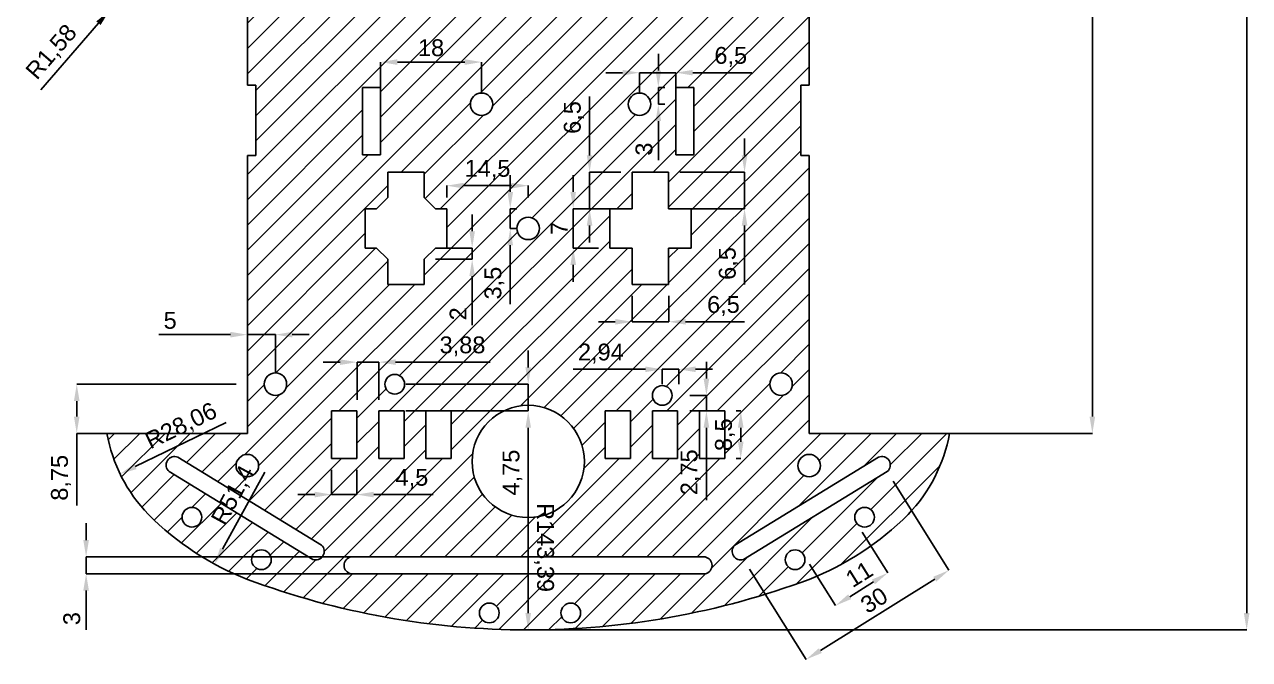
# Model space of a CAD drawing. Header units: millimetres. Extents: x 747.5 to 770.6, y 2817.7 to 2845.3.
# Drawn here: x 748.84 to 770.64, y 2817.71 to 2829.02 of the extents above; entities that cross this region are included whole.
import ezdxf

# ---------------------------------------------------------------- set-up
doc = ezdxf.new("R2010")
doc.units = ezdxf.units.MM
doc.styles.get("Standard").update_dxf_attribs({"font": 'arial.ttf'})
doc.dimstyles.new('ISO-25', dxfattribs={"dimtxt": 0.3, "dimasz": 0.3, "dimexe": 0, "dimexo": 0.2, "dimgap": 0.1, "dimtad": 1, "dimlfac": 10, "dimtxsty": 'Standard', "dimcen": 2.5, "dimadec": 0, "dimazin": 0, "dimtfac": 1, "dimtmove": 0, "dimatfit": 3, "dimfxl": 1, "dimarcsym": 0})

# ---------------------------------------------------------------- blocks, each defined once
blk = doc.blocks.new('*D7')
at = {"color": 0, "lineweight": -2, "transparency": 16777216}
for p, q in [((749.933, 2819.835), (749.933, 2820.135)), ((755.08, 2819.535), (749.933, 2819.535)), ((749.933, 2819.535), (749.933, 2819.235)), ((755.08, 2819.235), (749.933, 2819.235)), ((749.933, 2818.935), (749.933, 2818.239))]:
    blk.add_line(p, q, dxfattribs=at)
at = {"color": 0, "transparency": 16777216}
for points in [[(749.883, 2819.835), (749.983, 2819.835), (749.933, 2819.535)], [(749.883, 2818.935), (749.983, 2818.935), (749.933, 2819.235)]]:
    blk.add_solid(points, dxfattribs=at)
at = {"layer": 'Defpoints', "color": 0, "transparency": 16777216}
for p in [(755.28, 2819.535), (749.933, 2819.235), (755.28, 2819.235)]:
    blk.add_point(p, dxfattribs=at)
at = {"color": 0, "transparency": 16777216, "insert": (749.679, 2818.437), "char_height": 0.3, "attachment_point": 5, "rotation": 90}
blk.add_mtext('3', dxfattribs=at)
blk = doc.blocks.new('*D9')
at = {"color": 0, "lineweight": -2, "transparency": 16777216}
for p, q in [((754.303, 2821.086), (754.303, 2820.646)), ((754.753, 2821.086), (754.753, 2820.646)), ((754.003, 2820.646), (753.703, 2820.646)), ((754.303, 2820.646), (754.753, 2820.646)), ((755.053, 2820.646), (756.113, 2820.646))]:
    blk.add_line(p, q, dxfattribs=at)
at = {"color": 0, "transparency": 16777216}
for points in [[(754.003, 2820.696), (754.003, 2820.596), (754.303, 2820.646)], [(755.053, 2820.696), (755.053, 2820.596), (754.753, 2820.646)]]:
    blk.add_solid(points, dxfattribs=at)
at = {"layer": 'Defpoints', "color": 0, "transparency": 16777216}
for p in [(754.303, 2821.286), (754.753, 2821.286), (754.753, 2820.646)]:
    blk.add_point(p, dxfattribs=at)
at = {"color": 0, "transparency": 16777216, "insert": (755.733, 2820.926), "char_height": 0.3, "attachment_point": 5}
blk.add_mtext('4,5', dxfattribs=at)
blk = doc.blocks.new('*D10')
at = {"color": 0, "lineweight": -2, "transparency": 16777216}
for p, q in [((754.455, 2823.004), (754.155, 2823.004)), ((754.755, 2822.336), (754.755, 2823.004)), ((754.755, 2823.004), (755.143, 2823.004)), ((755.143, 2822.336), (755.143, 2823.004)), ((755.443, 2823.004), (757.123, 2823.004))]:
    blk.add_line(p, q, dxfattribs=at)
at = {"color": 0, "transparency": 16777216}
for points in [[(754.455, 2823.054), (754.455, 2822.954), (754.755, 2823.004)], [(755.443, 2823.054), (755.443, 2822.954), (755.143, 2823.004)]]:
    blk.add_solid(points, dxfattribs=at)
at = {"layer": 'Defpoints', "color": 0, "transparency": 16777216}
for p in [(755.143, 2823.004), (754.755, 2822.136), (755.143, 2822.136)]:
    blk.add_point(p, dxfattribs=at)
at = {"color": 0, "transparency": 16777216, "insert": (756.633, 2823.284), "char_height": 0.3, "attachment_point": 5}
blk.add_mtext('3,88', dxfattribs=at)
blk = doc.blocks.new('*D11')
at = {"color": 0, "lineweight": -2, "transparency": 16777216}
for p, q in [((752.503, 2823.494), (751.229, 2823.494)), ((752.803, 2822.811), (752.803, 2823.494)), ((753.303, 2823.494), (752.803, 2823.494)), ((753.303, 2822.811), (753.303, 2823.494)), ((753.603, 2823.494), (753.903, 2823.494))]:
    blk.add_line(p, q, dxfattribs=at)
at = {"color": 0, "transparency": 16777216}
for points in [[(752.503, 2823.544), (752.503, 2823.444), (752.803, 2823.494)], [(753.603, 2823.544), (753.603, 2823.444), (753.303, 2823.494)]]:
    blk.add_solid(points, dxfattribs=at)
at = {"layer": 'Defpoints', "color": 0, "transparency": 16777216}
for p in [(752.803, 2823.494), (752.803, 2822.611), (753.303, 2822.611)]:
    blk.add_point(p, dxfattribs=at)
at = {"color": 0, "transparency": 16777216, "insert": (751.429, 2823.746), "char_height": 0.3, "attachment_point": 5}
blk.add_mtext('5', dxfattribs=at)
blk = doc.blocks.new('*D12')
at = {"color": 0, "lineweight": -2, "transparency": 16777216}
for p, q in [((752.603, 2822.611), (749.766, 2822.611)), ((749.766, 2822.311), (749.766, 2822.036)), ((752.603, 2821.736), (749.766, 2821.736)), ((749.766, 2821.736), (749.766, 2820.454))]:
    blk.add_line(p, q, dxfattribs=at)
at = {"color": 0, "transparency": 16777216}
for points in [[(749.716, 2822.311), (749.816, 2822.311), (749.766, 2822.611)], [(749.716, 2822.036), (749.816, 2822.036), (749.766, 2821.736)]]:
    blk.add_solid(points, dxfattribs=at)
at = {"layer": 'Defpoints', "color": 0, "transparency": 16777216}
for p in [(752.803, 2822.611), (749.766, 2821.736), (752.803, 2821.736)]:
    blk.add_point(p, dxfattribs=at)
at = {"color": 0, "transparency": 16777216, "insert": (749.486, 2820.945), "char_height": 0.3, "attachment_point": 5, "rotation": 90}
blk.add_mtext('8,75', dxfattribs=at)
blk = doc.blocks.new('*D13')
at = {"color": 0, "lineweight": -2, "transparency": 16777216}
for p, q in [((761.503, 2822.136), (761.586, 2822.136)), ((761.586, 2821.836), (761.586, 2821.586)), ((761.503, 2821.286), (761.586, 2821.286))]:
    blk.add_line(p, q, dxfattribs=at)
at = {"color": 0, "transparency": 16777216}
for points in [[(761.536, 2821.836), (761.636, 2821.836), (761.586, 2822.136)], [(761.536, 2821.586), (761.636, 2821.586), (761.586, 2821.286)]]:
    blk.add_solid(points, dxfattribs=at)
at = {"layer": 'Defpoints', "color": 0, "transparency": 16777216}
for p in [(761.303, 2822.136), (761.303, 2821.286), (761.586, 2821.286)]:
    blk.add_point(p, dxfattribs=at)
at = {"color": 0, "transparency": 16777216, "insert": (761.306, 2821.711), "char_height": 0.3, "attachment_point": 5, "rotation": 90}
blk.add_mtext('8,5', dxfattribs=at)
blk = doc.blocks.new('*D14')
at = {"color": 0, "lineweight": -2, "transparency": 16777216}
for p, q in [((757.803, 2822.911), (757.803, 2823.211)), ((755.627, 2822.611), (757.803, 2822.611)), ((757.803, 2822.611), (757.803, 2822.136)), ((755.627, 2822.136), (757.803, 2822.136)), ((757.803, 2821.836), (757.803, 2820.542))]:
    blk.add_line(p, q, dxfattribs=at)
at = {"color": 0, "transparency": 16777216}
for points in [[(757.753, 2822.911), (757.853, 2822.911), (757.803, 2822.611)], [(757.753, 2821.836), (757.853, 2821.836), (757.803, 2822.136)]]:
    blk.add_solid(points, dxfattribs=at)
at = {"layer": 'Defpoints', "color": 0, "transparency": 16777216}
for p in [(755.427, 2822.611), (755.427, 2822.136), (757.803, 2822.136)]:
    blk.add_point(p, dxfattribs=at)
at = {"color": 0, "transparency": 16777216, "insert": (757.523, 2821.039), "char_height": 0.3, "attachment_point": 5, "rotation": 90}
blk.add_mtext('4,75', dxfattribs=at)
blk = doc.blocks.new('*D15')
at = {"color": 0, "lineweight": -2, "transparency": 16777216}
for p, q in [((758.003, 2843.936), (770.592, 2843.936)), ((770.592, 2818.536), (770.592, 2843.636)), ((758.003, 2818.236), (770.592, 2818.236))]:
    blk.add_line(p, q, dxfattribs=at)
at = {"color": 0, "transparency": 16777216}
for points in [[(770.542, 2843.636), (770.642, 2843.636), (770.592, 2843.936)], [(770.542, 2818.536), (770.642, 2818.536), (770.592, 2818.236)]]:
    blk.add_solid(points, dxfattribs=at)
at = {"layer": 'Defpoints', "color": 0, "transparency": 16777216}
for p in [(757.803, 2843.936), (770.592, 2843.936), (757.803, 2818.236)]:
    blk.add_point(p, dxfattribs=at)
at = {"color": 0, "transparency": 16777216, "insert": (770.339, 2831.086), "char_height": 0.3, "attachment_point": 5, "rotation": 90}
blk.add_mtext('257', dxfattribs=at)
blk = doc.blocks.new('*D16')
at = {"color": 0, "lineweight": -2, "transparency": 16777216}
for p, q in [((763.003, 2840.436), (767.845, 2840.436)), ((767.845, 2840.136), (767.845, 2822.036)), ((763.003, 2821.736), (767.845, 2821.736))]:
    blk.add_line(p, q, dxfattribs=at)
at = {"color": 0, "transparency": 16777216}
for points in [[(767.795, 2840.136), (767.895, 2840.136), (767.845, 2840.436)], [(767.795, 2822.036), (767.895, 2822.036), (767.845, 2821.736)]]:
    blk.add_solid(points, dxfattribs=at)
at = {"layer": 'Defpoints', "color": 0, "transparency": 16777216}
for p in [(762.803, 2840.436), (762.803, 2821.736), (767.845, 2821.736)]:
    blk.add_point(p, dxfattribs=at)
at = {"color": 0, "transparency": 16777216, "insert": (767.592, 2831.086), "char_height": 0.3, "attachment_point": 5, "rotation": 90}
blk.add_mtext('187', dxfattribs=at)
blk = doc.blocks.new('*D18')
at = {"color": 0, "lineweight": -2, "transparency": 16777216}
for p, q in [((750.453, 2829.386), (750.349, 2829.267)), ((749.128, 2827.855), (750.153, 2829.04))]:
    blk.add_line(p, q, dxfattribs=at)
at = {"color": 0, "transparency": 16777216}
blk.add_solid([(750.115, 2829.072), (750.191, 2829.007), (750.349, 2829.267)], dxfattribs=at)
at = {"layer": 'Defpoints', "color": 0, "transparency": 16777216}
for p in [(750.453, 2829.386), (750.349, 2829.267)]:
    blk.add_point(p, dxfattribs=at)
at = {"color": 0, "transparency": 16777216, "insert": (749.33, 2828.517), "char_height": 0.3, "attachment_point": 5, "rotation": 49.1268}
blk.add_mtext('R1,58', dxfattribs=at)
blk = doc.blocks.new('*D33')
at = {"color": 0, "lineweight": -2, "transparency": 16777216}
for p, q in [((761.654, 2826.686), (761.654, 2826.986)), ((760.503, 2826.386), (761.654, 2826.386)), ((761.654, 2826.386), (761.654, 2825.736)), ((760.503, 2825.736), (761.654, 2825.736)), ((761.654, 2825.436), (761.654, 2824.386))]:
    blk.add_line(p, q, dxfattribs=at)
at = {"color": 0, "transparency": 16777216}
for points in [[(761.604, 2826.686), (761.704, 2826.686), (761.654, 2826.386)], [(761.604, 2825.436), (761.704, 2825.436), (761.654, 2825.736)]]:
    blk.add_solid(points, dxfattribs=at)
at = {"layer": 'Defpoints', "color": 0, "transparency": 16777216}
for p in [(760.303, 2826.386), (760.303, 2825.736), (761.654, 2825.736)]:
    blk.add_point(p, dxfattribs=at)
at = {"color": 0, "transparency": 16777216, "insert": (761.374, 2824.761), "char_height": 0.3, "attachment_point": 5, "rotation": 90}
blk.add_mtext('6,5', dxfattribs=at)
blk = doc.blocks.new('*D34')
at = {"color": 0, "lineweight": -2, "transparency": 16777216}
for p, q in [((759.653, 2824.186), (759.653, 2823.723)), ((760.303, 2824.186), (760.303, 2823.723)), ((759.353, 2823.723), (759.053, 2823.723)), ((759.653, 2823.723), (760.303, 2823.723)), ((760.603, 2823.723), (761.653, 2823.723))]:
    blk.add_line(p, q, dxfattribs=at)
at = {"color": 0, "transparency": 16777216}
for points in [[(759.353, 2823.773), (759.353, 2823.673), (759.653, 2823.723)], [(760.603, 2823.773), (760.603, 2823.673), (760.303, 2823.723)]]:
    blk.add_solid(points, dxfattribs=at)
at = {"layer": 'Defpoints', "color": 0, "transparency": 16777216}
for p in [(759.653, 2824.386), (760.303, 2824.386), (760.303, 2823.723)]:
    blk.add_point(p, dxfattribs=at)
at = {"color": 0, "transparency": 16777216, "insert": (761.278, 2824.004), "char_height": 0.3, "attachment_point": 5}
blk.add_mtext('6,5', dxfattribs=at)
blk = doc.blocks.new('*D35')
at = {"color": 0, "lineweight": -2, "transparency": 16777216}
for p, q in [((758.604, 2826.036), (758.604, 2826.336)), ((759.053, 2825.736), (758.604, 2825.736)), ((758.604, 2825.736), (758.604, 2825.036)), ((759.053, 2825.036), (758.604, 2825.036)), ((758.604, 2824.736), (758.604, 2824.436))]:
    blk.add_line(p, q, dxfattribs=at)
at = {"color": 0, "transparency": 16777216}
for points in [[(758.554, 2826.036), (758.654, 2826.036), (758.604, 2825.736)], [(758.554, 2824.736), (758.654, 2824.736), (758.604, 2825.036)]]:
    blk.add_solid(points, dxfattribs=at)
at = {"layer": 'Defpoints', "color": 0, "transparency": 16777216}
for p in [(759.253, 2825.736), (758.604, 2825.036), (759.253, 2825.036)]:
    blk.add_point(p, dxfattribs=at)
at = {"color": 0, "transparency": 16777216, "insert": (758.354, 2825.386), "char_height": 0.3, "attachment_point": 5, "rotation": 90}
blk.add_mtext('7', dxfattribs=at)
blk = doc.blocks.new('*D36')
at = {"color": 0, "lineweight": -2, "transparency": 16777216}
for p, q in [((758.895, 2826.686), (758.895, 2827.736)), ((759.453, 2826.386), (758.895, 2826.386)), ((758.895, 2825.736), (758.895, 2826.386)), ((759.453, 2825.736), (758.895, 2825.736)), ((758.895, 2825.436), (758.895, 2825.136))]:
    blk.add_line(p, q, dxfattribs=at)
at = {"color": 0, "transparency": 16777216}
for points in [[(758.845, 2826.686), (758.945, 2826.686), (758.895, 2826.386)], [(758.845, 2825.436), (758.945, 2825.436), (758.895, 2825.736)]]:
    blk.add_solid(points, dxfattribs=at)
at = {"layer": 'Defpoints', "color": 0, "transparency": 16777216}
for p in [(758.895, 2826.386), (759.653, 2826.386), (759.653, 2825.736)]:
    blk.add_point(p, dxfattribs=at)
at = {"color": 0, "transparency": 16777216, "insert": (758.615, 2827.361), "char_height": 0.3, "attachment_point": 5, "rotation": 90}
blk.add_mtext('6,5', dxfattribs=at)
blk = doc.blocks.new('*D37')
at = {"color": 0, "lineweight": -2, "transparency": 16777216}
for p, q in [((756.805, 2825.336), (756.805, 2825.636)), ((756.153, 2825.036), (756.805, 2825.036)), ((756.805, 2825.036), (756.805, 2824.836)), ((756.153, 2824.836), (756.805, 2824.836)), ((756.805, 2824.536), (756.805, 2823.665))]:
    blk.add_line(p, q, dxfattribs=at)
at = {"color": 0, "transparency": 16777216}
for points in [[(756.755, 2825.336), (756.855, 2825.336), (756.805, 2825.036)], [(756.755, 2824.536), (756.855, 2824.536), (756.805, 2824.836)]]:
    blk.add_solid(points, dxfattribs=at)
at = {"layer": 'Defpoints', "color": 0, "transparency": 16777216}
for p in [(755.953, 2825.036), (755.953, 2824.836), (756.805, 2824.836)]:
    blk.add_point(p, dxfattribs=at)
at = {"color": 0, "transparency": 16777216, "insert": (756.554, 2823.865), "char_height": 0.3, "attachment_point": 5, "rotation": 90}
blk.add_mtext('2', dxfattribs=at)
blk = doc.blocks.new('*D40')
at = {"color": 0, "lineweight": -2, "transparency": 16777216}
for p, q in [((759.483, 2828.159), (759.183, 2828.159)), ((759.783, 2827.796), (759.783, 2828.159)), ((759.783, 2828.159), (760.433, 2828.159)), ((760.433, 2827.796), (760.433, 2828.159)), ((760.733, 2828.159), (761.783, 2828.159))]:
    blk.add_line(p, q, dxfattribs=at)
at = {"color": 0, "transparency": 16777216}
for points in [[(759.483, 2828.209), (759.483, 2828.109), (759.783, 2828.159)], [(760.733, 2828.209), (760.733, 2828.109), (760.433, 2828.159)]]:
    blk.add_solid(points, dxfattribs=at)
at = {"layer": 'Defpoints', "color": 0, "transparency": 16777216}
for p in [(760.433, 2828.159), (759.783, 2827.596), (760.433, 2827.596)]:
    blk.add_point(p, dxfattribs=at)
at = {"color": 0, "transparency": 16777216, "insert": (761.408, 2828.439), "char_height": 0.3, "attachment_point": 5}
blk.add_mtext('6,5', dxfattribs=at)
blk = doc.blocks.new('*D41')
at = {"color": 0, "lineweight": -2, "transparency": 16777216}
for p, q in [((760.119, 2828.196), (760.119, 2828.496)), ((760.233, 2827.896), (760.119, 2827.896)), ((760.119, 2827.896), (760.119, 2827.596)), ((760.233, 2827.596), (760.119, 2827.596)), ((760.119, 2827.296), (760.119, 2826.6))]:
    blk.add_line(p, q, dxfattribs=at)
at = {"color": 0, "transparency": 16777216}
for points in [[(760.069, 2828.196), (760.169, 2828.196), (760.119, 2827.896)], [(760.069, 2827.296), (760.169, 2827.296), (760.119, 2827.596)]]:
    blk.add_solid(points, dxfattribs=at)
at = {"layer": 'Defpoints', "color": 0, "transparency": 16777216}
for p in [(760.433, 2827.896), (760.119, 2827.596), (760.433, 2827.596)]:
    blk.add_point(p, dxfattribs=at)
at = {"color": 0, "transparency": 16777216, "insert": (759.865, 2826.798), "char_height": 0.3, "attachment_point": 5, "rotation": 90}
blk.add_mtext('3', dxfattribs=at)
blk = doc.blocks.new('*D42')
at = {"color": 0, "lineweight": -2, "transparency": 16777216}
for p, q in [((755.173, 2827.796), (755.173, 2828.348)), ((756.673, 2828.348), (755.473, 2828.348)), ((756.973, 2827.796), (756.973, 2828.348))]:
    blk.add_line(p, q, dxfattribs=at)
at = {"color": 0, "transparency": 16777216}
for points in [[(755.473, 2828.398), (755.473, 2828.298), (755.173, 2828.348)], [(756.673, 2828.398), (756.673, 2828.298), (756.973, 2828.348)]]:
    blk.add_solid(points, dxfattribs=at)
at = {"layer": 'Defpoints', "color": 0, "transparency": 16777216}
for p in [(755.173, 2828.348), (755.173, 2827.596), (756.973, 2827.596)]:
    blk.add_point(p, dxfattribs=at)
at = {"color": 0, "transparency": 16777216, "insert": (756.073, 2828.601), "char_height": 0.3, "attachment_point": 5}
blk.add_mtext('18', dxfattribs=at)
blk = doc.blocks.new('*D50')
at = {"color": 0, "lineweight": -2, "transparency": 16777216}
for p, q in [((756.353, 2825.936), (756.353, 2826.147)), ((756.653, 2826.147), (757.503, 2826.147)), ((757.803, 2825.936), (757.803, 2826.147))]:
    blk.add_line(p, q, dxfattribs=at)
at = {"color": 0, "transparency": 16777216}
for points in [[(756.653, 2826.197), (756.653, 2826.097), (756.353, 2826.147)], [(757.503, 2826.197), (757.503, 2826.097), (757.803, 2826.147)]]:
    blk.add_solid(points, dxfattribs=at)
at = {"layer": 'Defpoints', "color": 0, "transparency": 16777216}
for p in [(757.803, 2826.147), (756.353, 2825.736), (757.803, 2825.736)]:
    blk.add_point(p, dxfattribs=at)
at = {"color": 0, "transparency": 16777216, "insert": (757.078, 2826.427), "char_height": 0.3, "attachment_point": 5}
blk.add_mtext('14,5', dxfattribs=at)
blk = doc.blocks.new('*D51')
at = {"color": 0, "lineweight": -2, "transparency": 16777216}
for p, q in [((757.483, 2826.036), (757.483, 2826.336)), ((757.603, 2825.736), (757.483, 2825.736)), ((757.483, 2825.736), (757.483, 2825.386)), ((757.603, 2825.386), (757.483, 2825.386)), ((757.483, 2825.086), (757.483, 2824.038))]:
    blk.add_line(p, q, dxfattribs=at)
at = {"color": 0, "transparency": 16777216}
for points in [[(757.433, 2826.036), (757.533, 2826.036), (757.483, 2825.736)], [(757.433, 2825.086), (757.533, 2825.086), (757.483, 2825.386)]]:
    blk.add_solid(points, dxfattribs=at)
at = {"layer": 'Defpoints', "color": 0, "transparency": 16777216}
for p in [(757.803, 2825.736), (757.483, 2825.386), (757.803, 2825.386)]:
    blk.add_point(p, dxfattribs=at)
at = {"color": 0, "transparency": 16777216, "insert": (757.202, 2824.412), "char_height": 0.3, "attachment_point": 5, "rotation": 90}
blk.add_mtext('3,5', dxfattribs=at)
blk = doc.blocks.new('*D52')
at = {"color": 0, "lineweight": -2, "transparency": 16777216}
for p, q in [((760.975, 2822.711), (760.975, 2823.011)), ((760.682, 2822.411), (760.975, 2822.411)), ((760.975, 2822.411), (760.975, 2822.136)), ((760.682, 2822.136), (760.975, 2822.136)), ((760.975, 2821.836), (760.975, 2820.549))]:
    blk.add_line(p, q, dxfattribs=at)
at = {"color": 0, "transparency": 16777216}
for points in [[(760.925, 2822.711), (761.025, 2822.711), (760.975, 2822.411)], [(760.925, 2821.836), (761.025, 2821.836), (760.975, 2822.136)]]:
    blk.add_solid(points, dxfattribs=at)
at = {"layer": 'Defpoints', "color": 0, "transparency": 16777216}
for p in [(760.482, 2822.411), (760.482, 2822.136), (760.975, 2822.136)]:
    blk.add_point(p, dxfattribs=at)
at = {"color": 0, "transparency": 16777216, "insert": (760.694, 2821.043), "char_height": 0.3, "attachment_point": 5, "rotation": 90}
blk.add_mtext('2,75', dxfattribs=at)
blk = doc.blocks.new('*D53')
at = {"color": 0, "lineweight": -2, "transparency": 16777216}
for p, q in [((759.888, 2822.877), (758.605, 2822.877)), ((760.188, 2822.611), (760.188, 2822.877)), ((760.482, 2822.877), (760.188, 2822.877)), ((760.482, 2822.611), (760.482, 2822.877)), ((760.782, 2822.877), (761.082, 2822.877))]:
    blk.add_line(p, q, dxfattribs=at)
at = {"color": 0, "transparency": 16777216}
for points in [[(759.888, 2822.927), (759.888, 2822.827), (760.188, 2822.877)], [(760.782, 2822.927), (760.782, 2822.827), (760.482, 2822.877)]]:
    blk.add_solid(points, dxfattribs=at)
at = {"layer": 'Defpoints', "color": 0, "transparency": 16777216}
for p in [(760.188, 2822.877), (760.188, 2822.411), (760.482, 2822.411)]:
    blk.add_point(p, dxfattribs=at)
at = {"color": 0, "transparency": 16777216, "insert": (759.096, 2823.157), "char_height": 0.3, "attachment_point": 5}
blk.add_mtext('2,94', dxfattribs=at)
blk = doc.blocks.new('*D54')
at = {"color": 0, "lineweight": -2, "transparency": 16777216}
for p, q in [((764.3, 2820.887), (765.293, 2819.299)), ((761.743, 2819.32), (762.749, 2817.709)), ((763.004, 2817.868), (765.039, 2819.14))]:
    blk.add_line(p, q, dxfattribs=at)
at = {"color": 0, "transparency": 16777216}
for points in [[(765.012, 2819.182), (765.065, 2819.097), (765.293, 2819.299)], [(762.977, 2817.91), (763.03, 2817.825), (762.749, 2817.709)]]:
    blk.add_solid(points, dxfattribs=at)
at = {"layer": 'Defpoints', "color": 0, "transparency": 16777216}
for p in [(764.194, 2821.057), (761.637, 2819.489), (765.293, 2819.299)]:
    blk.add_point(p, dxfattribs=at)
at = {"color": 0, "transparency": 16777216, "insert": (763.96, 2818.764), "char_height": 0.3, "attachment_point": 5, "rotation": 32}
blk.add_mtext('30', dxfattribs=at)
blk = doc.blocks.new('*D55')
at = {"color": 0, "lineweight": -2, "transparency": 16777216}
for p, q in [((763.748, 2819.979), (764.203, 2819.251)), ((762.807, 2819.409), (763.271, 2818.668)), ((763.525, 2818.827), (763.949, 2819.092))]:
    blk.add_line(p, q, dxfattribs=at)
at = {"color": 0, "transparency": 16777216}
for points in [[(763.922, 2819.134), (763.975, 2819.049), (764.203, 2819.251)], [(763.498, 2818.869), (763.551, 2818.784), (763.271, 2818.668)]]:
    blk.add_solid(points, dxfattribs=at)
at = {"layer": 'Defpoints', "color": 0, "transparency": 16777216}
for p in [(763.642, 2820.149), (762.701, 2819.579), (764.203, 2819.251)]:
    blk.add_point(p, dxfattribs=at)
at = {"color": 0, "transparency": 16777216, "insert": (763.694, 2819.228), "char_height": 0.3, "attachment_point": 5, "rotation": 32}
blk.add_mtext('11', dxfattribs=at)
blk = doc.blocks.new('*D56')
at = {"color": 0, "lineweight": -2, "transparency": 16777216}
blk.add_line((757.803, 2820.569), (757.803, 2818.536), dxfattribs=at)
blk.add_arc((757.803, 2832.575), 14.339, 270, 270.0019, dxfattribs=at)
at = {"color": 0, "transparency": 16777216}
blk.add_solid([(757.853, 2818.536), (757.753, 2818.536), (757.803, 2818.236)], dxfattribs=at)
at = {"layer": 'Defpoints', "color": 0, "transparency": 16777216}
for p in [(757.803, 2832.575), (757.803, 2818.236)]:
    blk.add_point(p, dxfattribs=at)
at = {"color": 0, "transparency": 16777216, "insert": (758.084, 2819.703), "char_height": 0.3, "attachment_point": 5, "rotation": 270.0019}
blk.add_mtext('R143,39', dxfattribs=at)
blk = doc.blocks.new('*D57')
at = {"color": 0, "lineweight": -2, "transparency": 16777216}
blk.add_line((752.428, 2821.928), (750.808, 2821.144), dxfattribs=at)
at = {"color": 0, "transparency": 16777216}
blk.add_solid([(750.786, 2821.189), (750.83, 2821.099), (750.538, 2821.014)], dxfattribs=at)
at = {"layer": 'Defpoints', "color": 0, "transparency": 16777216}
for p in [(753.064, 2822.236), (750.538, 2821.014)]:
    blk.add_point(p, dxfattribs=at)
at = {"color": 0, "transparency": 16777216, "insert": (751.631, 2821.854), "char_height": 0.3, "attachment_point": 5, "rotation": 25.8249}
blk.add_mtext('R28,06', dxfattribs=at)
blk = doc.blocks.new('*D58')
at = {"color": 0, "lineweight": -2, "transparency": 16777216}
blk.add_line((753.112, 2821.046), (752.362, 2819.672), dxfattribs=at)
at = {"color": 0, "transparency": 16777216}
blk.add_solid([(752.318, 2819.696), (752.406, 2819.648), (752.219, 2819.409)], dxfattribs=at)
at = {"layer": 'Defpoints', "color": 0, "transparency": 16777216}
for p in [(754.681, 2823.921), (752.219, 2819.409)]:
    blk.add_point(p, dxfattribs=at)
at = {"color": 0, "transparency": 16777216, "insert": (752.563, 2820.625), "char_height": 0.3, "attachment_point": 5, "rotation": 61.3784}
blk.add_mtext('R51,4', dxfattribs=at)

msp = doc.modelspace()

# ---------------------------------------------------------------- hatches: boundary and pattern name
h = msp.add_hatch()
h.set_pattern_fill('ANSI31', color=256, scale=0.1)
h.paths.add_polyline_path([(762.8029, 2840.4361), (765.3029, 2840.4361, 0.1478612), (764.5634, 2841.882, 0.1034732), (762.8029, 2843.0361, 0.0892826), (757.8029, 2843.9361, 0.0892826), (752.8029, 2843.0361, 0.1034732), (751.0424, 2841.882, 0.1478612), (750.3029, 2840.4361), (750.8029, 2840.4361), (752.8029, 2840.4361), (752.8029, 2835.4861), (752.9529, 2835.4861), (752.9529, 2834.2361), (752.8029, 2834.2361), (752.8029, 2832.9361), (750.4029, 2832.9361, 0.236068), (750.3029, 2832.8361), (750.3029, 2829.3361, 0.236068), (750.4029, 2829.2361), (752.8029, 2829.2361), (752.8029, 2827.9361), (752.9529, 2827.9361), (752.9529, 2826.6861), (752.8029, 2826.6861), (752.8029, 2821.7361), (750.3029, 2821.7361, 0.1478612), (751.0424, 2820.2901, 0.1034732), (752.8029, 2819.1361, 0.0892826), (757.8029, 2818.2361, 0.0892826), (762.8029, 2819.1361, 0.1034732), (764.5634, 2820.2901, 0.1478612), (765.3029, 2821.7361), (762.8029, 2821.7361), (762.8029, 2826.6861), (762.6529, 2826.6861), (762.6529, 2827.9361), (762.8029, 2827.9361), (762.8029, 2829.2361), (765.2029, 2829.2361, 0.236068), (765.3029, 2829.3361), (765.3029, 2832.8361, 0.236068), (765.2029, 2832.9361), (762.8029, 2832.9361), (762.8029, 2834.2361), (762.6529, 2834.2361), (762.6529, 2835.4861), (762.8029, 2835.4861)])
h.paths.add_polyline_path([(759.6529, 2837.7861), (760.3029, 2837.7861), (760.3029, 2837.1361), (760.7029, 2837.1361), (760.7029, 2836.4361), (760.3029, 2836.4361), (760.3029, 2835.7861), (759.6529, 2835.7861), (759.6529, 2836.4361), (759.2529, 2836.4361), (759.2529, 2837.1361), (759.6529, 2837.1361)], flags=16)
h.paths.add_polyline_path([(759.1729, 2840.0361), (759.1729, 2840.8861), (759.6229, 2840.8861), (759.6229, 2840.0361)], flags=16)
h.paths.add_polyline_path([(756.8029, 2840.9361, -1), (758.8029, 2840.9361, -1)], flags=16)
h.paths.add_polyline_path([(758.0029, 2836.8361, -1), (757.6029, 2836.8361, -1)], flags=16)
h.paths.add_polyline_path([(760.0129, 2840.0361), (760.0129, 2840.8861), (760.4629, 2840.8861), (760.4629, 2840.0361)], flags=16)
h.paths.add_polyline_path([(760.8529, 2840.0361), (760.8529, 2840.8861), (761.3029, 2840.8861), (761.3029, 2840.0361)], flags=16)
h.paths.add_polyline_path([(756.4329, 2840.0361), (755.9829, 2840.0361), (755.9829, 2840.8861), (756.4329, 2840.8861)], flags=16)
h.paths.add_polyline_path([(756.3529, 2837.1361), (756.3529, 2836.4361), (755.9529, 2836.4361), (755.9529, 2835.7861), (755.3029, 2835.7861), (755.3029, 2836.4361), (754.9029, 2836.4361), (754.9029, 2837.1361), (755.3029, 2837.1361), (755.3029, 2837.7861), (755.9529, 2837.7861), (755.9529, 2837.1361)], flags=16)
h.paths.add_polyline_path([(761.8779, 2839.5611, -1), (762.2779, 2839.5611, -1)], flags=16)
h.paths.add_polyline_path([(760.4329, 2835.4761), (760.7529, 2835.4761), (760.7529, 2834.2761), (760.4329, 2834.2761)], flags=16)
h.paths.add_polyline_path([(762.2529, 2836.6111, -1), (761.8529, 2836.6111, -1)], flags=16)
h.paths.add_polyline_path([(755.5929, 2840.0361), (755.1429, 2840.0361), (755.1429, 2840.8861), (755.5929, 2840.8861)], flags=16)
h.paths.add_polyline_path([(754.6529, 2842.6369, -0.8518964), (754.6529, 2842.9369), (757.8029, 2842.9369), (760.9529, 2842.9369, -0.8105884), (760.9529, 2842.6369)], flags=16)
h.paths.add_polyline_path([(762.6029, 2841.0111, -1), (763.0029, 2841.0111, -1)], flags=16)
h.paths.add_polyline_path([(754.7529, 2840.0361), (754.3029, 2840.0361), (754.3029, 2840.8861), (754.7529, 2840.8861)], flags=16)
h.paths.add_polyline_path([(762.2529, 2834.8611, -1), (761.8529, 2834.8611, -1)], flags=16)
h.paths.add_polyline_path([(758.0829, 2833.7761, -1), (757.6829, 2833.7761, -1)], flags=16)
h.paths.add_polyline_path([(761.4798, 2842.427, -0.7932777), (761.6365, 2842.6828), (764.1944, 2841.1153, -0.8554061), (764.0377, 2840.8595)], flags=16)
h.paths.add_polyline_path([(755.1729, 2835.4761), (755.1729, 2834.2761), (754.8529, 2834.2761), (754.8529, 2835.4761)], flags=16)
h.paths.add_polyline_path([(758.3847, 2843.6344, -1), (758.7347, 2843.6344, -1)], flags=16)
h.paths.add_polyline_path([(759.1529, 2833.4361), (759.6029, 2833.4361), (759.6029, 2832.5861), (759.1529, 2832.5861)], flags=16)
h.paths.add_polyline_path([(756.9347, 2843.6344, -1), (757.2847, 2843.6344, -1)], flags=16)
h.paths.add_polyline_path([(753.3279, 2839.5611, -1), (753.7279, 2839.5611, -1)], flags=16)
h.paths.add_polyline_path([(762.3779, 2842.6861, -1), (762.7279, 2842.6861, -1)], flags=16)
h.paths.add_polyline_path([(753.7529, 2836.6111, -1), (753.3529, 2836.6111, -1)], flags=16)
h.paths.add_polyline_path([(756.4529, 2833.4361), (756.4529, 2832.5861), (756.0029, 2832.5861), (756.0029, 2833.4361)], flags=16)
h.paths.add_polyline_path([(763.6154, 2841.9303, -1), (763.9654, 2841.9303, -1)], flags=16)
h.paths.add_polyline_path([(754.126, 2842.427), (751.5681, 2840.8595, -0.8554061), (751.4113, 2841.1153), (753.9692, 2842.6828, -0.7932777)], flags=16)
h.paths.add_polyline_path([(753.7529, 2834.8611, -1), (753.3529, 2834.8611, -1)], flags=16)
h.paths.add_polyline_path([(752.6029, 2841.0111, -1), (753.0029, 2841.0111, -1)], flags=16)
h.paths.add_polyline_path([(752.8779, 2842.6861, -1), (753.2279, 2842.6861, -1)], flags=16)
h.paths.add_polyline_path([(762.6594, 2831.8361), (763.1094, 2831.8361), (763.1094, 2831.0861), (763.1094, 2830.3361), (762.6594, 2830.3361)], flags=16)
h.paths.add_polyline_path([(751.6404, 2841.9303, -1), (751.9904, 2841.9303, -1)], flags=16)
h.paths.add_polyline_path([(758.0829, 2830.6361, -1), (757.6829, 2830.6361, -1)], flags=16)
h.paths.add_polyline_path([(763.8594, 2831.0861, -1), (763.4594, 2831.0861, -1)], flags=16)
h.paths.add_polyline_path([(765.0494, 2831.8361, -1), (764.6494, 2831.8361, -1)], flags=16)
h.paths.add_polyline_path([(753.1063, 2831.8361), (753.1063, 2830.3361), (752.6563, 2830.3361), (752.6563, 2831.0861), (752.6563, 2831.8361)], flags=16)
h.paths.add_polyline_path([(752.3063, 2831.0861, -1), (751.9063, 2831.0861, -1)], flags=16)
h.paths.add_polyline_path([(765.0494, 2830.3361, -1), (764.6494, 2830.3361, -1)], flags=16)
h.paths.add_polyline_path([(750.9563, 2831.8361, -1), (750.5563, 2831.8361, -1)], flags=16)
h.paths.add_polyline_path([(760.4329, 2827.8961), (760.7529, 2827.8961), (760.7529, 2826.6961), (760.4329, 2826.6961)], flags=16)
h.paths.add_polyline_path([(759.9829, 2827.5961, -1), (759.5829, 2827.5961, -1)], flags=16)
h.paths.add_polyline_path([(757.1729, 2827.5961, -1), (756.7729, 2827.5961, -1)], flags=16)
h.paths.add_polyline_path([(755.1729, 2827.8961), (755.1729, 2826.6961), (754.8529, 2826.6961), (754.8529, 2827.8961)], flags=16)
h.paths.add_polyline_path([(750.9563, 2830.3361, -1), (750.5563, 2830.3361, -1)], flags=16)
h.paths.add_polyline_path([(759.6529, 2826.3861), (760.3029, 2826.3861), (760.3029, 2825.7361), (760.7029, 2825.7361), (760.7029, 2825.0361), (760.3029, 2825.0361), (760.3029, 2824.3861), (759.6529, 2824.3861), (759.6529, 2825.0361), (759.2529, 2825.0361), (759.2529, 2825.7361), (759.6529, 2825.7361)], flags=16)
h.paths.add_polyline_path([(755.9529, 2826.3861), (755.9529, 2825.9361), (756.1529, 2825.7361), (756.3529, 2825.7361), (756.3529, 2825.0361), (756.1529, 2825.0361), (755.9529, 2824.8361), (755.9529, 2824.3861), (755.3029, 2824.3861), (755.3029, 2824.8361), (755.1029, 2825.0361), (754.9029, 2825.0361), (754.9029, 2825.7361), (755.1029, 2825.7361), (755.3029, 2825.9361), (755.3029, 2826.3861)], flags=16)
h.paths.add_polyline_path([(758.0029, 2825.3861, -1), (757.6029, 2825.3861, -1)], flags=16)
h.paths.add_polyline_path([(760.3629, 2822.4111, -1), (760.0129, 2822.4111, -1)], flags=16)
h.paths.add_polyline_path([(762.5029, 2822.6111, -1), (762.1029, 2822.6111, -1)], flags=16)
h.paths.add_polyline_path([(755.6016, 2822.6111, -1), (755.2516, 2822.6111, -1)], flags=16)
h.paths.add_polyline_path([(758.8029, 2821.2361, -1), (756.8029, 2821.2361, -1)], flags=16)
h.paths.add_polyline_path([(759.1729, 2822.1361), (759.6229, 2822.1361), (759.6229, 2821.2861), (759.1729, 2821.2861)], flags=16)
h.paths.add_polyline_path([(760.0129, 2822.1361), (760.4629, 2822.1361), (760.4629, 2821.2861), (760.0129, 2821.2861)], flags=16)
h.paths.add_polyline_path([(760.8529, 2822.1361), (761.3029, 2822.1361), (761.3029, 2821.2861), (760.8529, 2821.2861)], flags=16)
h.paths.add_polyline_path([(756.4329, 2822.1361), (756.4329, 2821.2861), (755.9829, 2821.2861), (755.9829, 2822.1361)], flags=16)
h.paths.add_polyline_path([(753.5029, 2822.6111, -1), (753.1029, 2822.6111, -1)], flags=16)
h.paths.add_polyline_path([(755.5929, 2822.1361), (755.5929, 2821.2861), (755.1429, 2821.2861), (755.1429, 2822.1361)], flags=16)
h.paths.add_polyline_path([(754.7529, 2822.1361), (754.7529, 2821.2861), (754.3029, 2821.2861), (754.3029, 2822.1361)], flags=16)
h.paths.add_polyline_path([(763.0029, 2821.1611, -1), (762.6029, 2821.1611, -1)], flags=16)
h.paths.add_polyline_path([(764.1944, 2821.0568), (761.6365, 2819.4893, -0.7932777), (761.4798, 2819.7451), (764.0377, 2821.3126, -0.8554061)], flags=16)
h.paths.add_polyline_path([(753.0029, 2821.1611, -1), (752.6029, 2821.1611, -1)], flags=16)
h.paths.add_polyline_path([(751.5681, 2821.3126), (754.126, 2819.7451, -0.7932777), (753.9692, 2819.4893), (751.4113, 2821.0568, -0.8554061)], flags=16)
h.paths.add_polyline_path([(763.9654, 2820.2418, -1), (763.6154, 2820.2418, -1)], flags=16)
h.paths.add_polyline_path([(760.9529, 2819.5352, -0.8105884), (760.9529, 2819.2352), (757.8029, 2819.2352), (754.6529, 2819.2352, -0.8518964), (754.6529, 2819.5352)], flags=16)
h.paths.add_polyline_path([(762.7279, 2819.4861, -1), (762.3779, 2819.4861, -1)], flags=16)
h.paths.add_polyline_path([(751.9904, 2820.2418, -1), (751.6404, 2820.2418, -1)], flags=16)
h.paths.add_polyline_path([(753.2279, 2819.4861, -1), (752.8779, 2819.4861, -1)], flags=16)
h.paths.add_polyline_path([(758.7347, 2818.5378, -1), (758.3847, 2818.5378, -1)], flags=16)
h.paths.add_polyline_path([(757.2847, 2818.5378, -1), (756.9347, 2818.5378, -1)], flags=16)
h.paths.add_polyline_path([(756.8001, 2840.883), (757.7422, 2840.8843), (757.7414, 2841.5025), (756.7993, 2841.5012)], flags=24)
h.paths.add_polyline_path([(757.5423, 2843.1751), (758.1585, 2843.1751), (758.1585, 2843.7933), (757.5423, 2843.7933)], flags=24)
h.paths.add_polyline_path([(763.5541, 2840.5274), (763.7668, 2841.2818), (763.1718, 2841.4496), (762.9591, 2840.6952)], flags=24)
h.paths.add_polyline_path([(755.3726, 2820.6419), (756.1052, 2820.6419), (756.1052, 2821.2601), (755.3726, 2821.2601)], flags=24)
h.paths.add_polyline_path([(756.1504, 2822.9993), (757.1161, 2822.9993), (757.1161, 2823.6175), (756.1504, 2823.6175)], flags=24)
h.paths.add_polyline_path([(761.5905, 2821.3447), (761.5905, 2822.0773), (760.9723, 2822.0773), (760.9723, 2821.3447)], flags=24)
h.paths.add_polyline_path([(757.8073, 2820.5622), (757.8073, 2821.5279), (757.1891, 2821.5279), (757.1891, 2820.5622)], flags=8)
h.paths.add_polyline_path([(764.5219, 2830.7636), (764.5219, 2831.3797), (763.9037, 2831.3797), (763.9037, 2830.7636)], flags=24)
h.paths.add_polyline_path([(763.758, 2829.6322), (764.7236, 2829.6322), (764.7236, 2830.2504), (763.758, 2830.2504)], flags=24)
h.paths.add_polyline_path([(761.7686, 2832.2214), (762.5012, 2832.2214), (762.5012, 2832.8396), (761.7686, 2832.8396)], flags=24)
h.paths.add_polyline_path([(762.2929, 2830.7636), (762.2929, 2831.3797), (761.6746, 2831.3797), (761.6746, 2830.7636)], flags=24)
h.paths.add_polyline_path([(761.3186, 2829.8728), (762.0512, 2829.8728), (762.0512, 2830.4911), (761.3186, 2830.4911)], flags=24)
h.paths.add_polyline_path([(753.71, 2833.2647), (753.71, 2833.8809), (753.0917, 2833.8809), (753.0917, 2833.2647)], flags=24)
h.paths.add_polyline_path([(753.5322, 2835.8217), (754.2648, 2835.8217), (754.2648, 2836.4399), (753.5322, 2836.4399)], flags=24)
h.paths.add_polyline_path([(760.0459, 2834.5562), (760.0459, 2835.1724), (759.4277, 2835.1724), (759.4277, 2834.5562)], flags=24)
h.paths.add_polyline_path([(761.3603, 2833.8935), (762.0929, 2833.8935), (762.0929, 2834.5117), (761.3603, 2834.5117)], flags=24)
h.paths.add_polyline_path([(761.3812, 2835.2433), (761.9974, 2835.2433), (761.9974, 2835.8615), (761.3812, 2835.8615)], flags=24)
h.paths.add_polyline_path([(761.0122, 2835.8637), (761.7448, 2835.8637), (761.7448, 2836.4819), (761.0122, 2836.4819)], flags=24)
h.paths.add_polyline_path([(759.2161, 2834.1954), (759.2161, 2834.928), (758.5979, 2834.928), (758.5979, 2834.1954)], flags=24)
h.paths.add_polyline_path([(761.6589, 2824.3952), (761.6589, 2825.1279), (761.0407, 2825.1279), (761.0407, 2824.3952)], flags=24)
h.paths.add_polyline_path([(760.9121, 2823.7189), (761.6447, 2823.7189), (761.6447, 2824.3371), (760.9121, 2824.3371)], flags=24)
h.paths.add_polyline_path([(758.6683, 2825.1941), (758.6683, 2825.5772), (758.0501, 2825.5772), (758.0501, 2825.1941)], flags=24)
h.paths.add_polyline_path([(758.8994, 2826.9953), (758.8994, 2827.7279), (758.2812, 2827.7279), (758.2812, 2826.9953)], flags=24)
h.paths.add_polyline_path([(756.8688, 2823.6779), (756.8688, 2824.061), (756.2506, 2824.061), (756.2506, 2823.6779)], flags=24)
h.paths.add_polyline_path([(754.9021, 2829.8266), (756.1009, 2829.8266), (756.1009, 2830.4449), (754.9021, 2830.4449)], flags=24)
h.paths.add_polyline_path([(758.6492, 2831.2435), (758.6492, 2831.6266), (758.031, 2831.6266), (758.031, 2831.2435)], flags=24)
h.paths.add_polyline_path([(761.0421, 2828.1544), (761.7747, 2828.1544), (761.7747, 2828.7726), (761.0421, 2828.7726)], flags=24)
h.paths.add_polyline_path([(760.177, 2826.607), (760.177, 2826.9901), (759.5588, 2826.9901), (759.5588, 2826.607)], flags=24)
h.paths.add_polyline_path([(755.7512, 2828.2895), (756.3674, 2828.2895), (756.3674, 2828.9077), (755.7512, 2828.9077)], flags=24)
h.paths.add_polyline_path([(755.5727, 2832.6447), (755.5727, 2833.3773), (754.9545, 2833.3773), (754.9545, 2832.6447)], flags=24)
h.paths.add_polyline_path([(757.0726, 2834.1047), (757.8052, 2834.1047), (757.8052, 2834.7229), (757.0726, 2834.7229)], flags=24)
h.paths.add_polyline_path([(753.4187, 2838.8622), (753.4187, 2839.8279), (752.8005, 2839.8279), (752.8005, 2838.8622)], flags=24)
h.paths.add_polyline_path([(760.897, 2832.8804), (761.5132, 2832.8804), (761.5132, 2833.4986), (760.897, 2833.4986)], flags=24)
h.paths.add_polyline_path([(760.1434, 2831.2452), (760.1434, 2831.9779), (759.5252, 2831.9779), (759.5252, 2831.2452)], flags=24)
h.paths.add_polyline_path([(756.5806, 2837.6757), (757.5463, 2837.6757), (757.5463, 2838.2939), (756.5806, 2838.2939)], flags=24)
h.paths.add_polyline_path([(758.3883, 2835.847), (758.3883, 2836.2301), (757.7701, 2836.2301), (757.7701, 2835.847)], flags=24)
h.paths.add_polyline_path([(756.5806, 2826.1425), (757.5463, 2826.1425), (757.5463, 2826.7607), (756.5806, 2826.7607)], flags=24)
h.paths.add_polyline_path([(757.487, 2824.0452), (757.487, 2824.7779), (756.8688, 2824.7779), (756.8688, 2824.0452)], flags=24)
h.paths.add_polyline_path([(760.9791, 2820.5622), (760.9791, 2821.5279), (760.3609, 2821.5279), (760.3609, 2820.5622)], flags=24)
h.paths.add_polyline_path([(758.6174, 2822.8723), (759.5831, 2822.8723), (759.5831, 2823.4905), (758.6174, 2823.4905)], flags=24)
h.paths.add_polyline_path([(757.7988, 2820.5772), (757.7989, 2818.8427), (758.4171, 2818.8427), (758.417, 2820.5772)], flags=24)
h.paths.add_polyline_path([(751.0731, 2821.2676), (752.4246, 2821.9217), (752.1553, 2822.4781), (750.8038, 2821.8241)], flags=24)
h.paths.add_polyline_path([(752.5062, 2819.9264), (753.1137, 2821.0398), (752.5711, 2821.3359), (751.9635, 2820.2225)], flags=24)
h.paths.add_polyline_path([(761.7304, 2839.7783), (762.3465, 2839.7783), (762.3465, 2840.3965), (761.7304, 2840.3965)], flags=24)
h.paths.add_polyline_path([(761.6965, 2839.0482), (761.6965, 2839.4313), (761.0783, 2839.4313), (761.0783, 2839.0482)], flags=24)
h.paths.add_polyline_path([(756.6717, 2833.5037), (757.6374, 2833.5037), (757.6374, 2834.1219), (756.6717, 2834.1219)], flags=24)
h.paths.add_polyline_path([(758.4657, 2834.3835), (758.4657, 2835.1161), (757.8474, 2835.1161), (757.8474, 2834.3835)], flags=24)
h.paths.add_polyline_path([(754.6771, 2834.3638), (754.6771, 2835.3295), (754.0589, 2835.3295), (754.0589, 2834.3638)], flags=24)
h.paths.add_polyline_path([(755.0383, 2836.3935), (755.0383, 2837.1261), (754.42, 2837.1261), (754.42, 2836.3935)], flags=24)
h.paths.add_polyline_path([(755.8822, 2835.7233), (756.6148, 2835.7233), (756.6148, 2836.3415), (755.8822, 2836.3415)], flags=24)
h.paths.add_polyline_path([(756.7212, 2842.0658), (756.7212, 2843.0315), (756.103, 2843.0315), (756.103, 2842.0658)], flags=24)
h.paths.add_polyline_path([(755.7503, 2839.529), (756.4829, 2839.529), (756.4829, 2840.1472), (755.7503, 2840.1472)], flags=24)

# ---------------------------------------------------------------- linework, layer by layer
for p, q in [((752.8029, 2829.2361), (752.8029, 2827.9361)), ((762.8029, 2827.9361), (762.8029, 2829.2361)), ((752.8029, 2827.9361), (752.9529, 2827.9361)), ((752.9529, 2827.9361), (752.9529, 2826.6861)), ((755.1729, 2827.8961), (754.8529, 2827.8961)), ((754.8529, 2827.8961), (754.8529, 2826.6961)), ((755.1729, 2826.6961), (755.1729, 2827.8961)), ((760.4329, 2826.6961), (760.4329, 2827.8961)), ((760.4329, 2827.8961), (760.7529, 2827.8961)), ((760.7529, 2827.8961), (760.7529, 2826.6961)), ((762.8029, 2827.9361), (762.6529, 2827.9361)), ((762.6529, 2827.9361), (762.6529, 2826.6861)), ((752.9529, 2826.6861), (752.8029, 2826.6861)), ((752.8029, 2826.6861), (752.8029, 2821.7361)), ((754.8529, 2826.6961), (755.1729, 2826.6961)), ((760.7529, 2826.6961), (760.4329, 2826.6961)), ((762.6529, 2826.6861), (762.8029, 2826.6861)), ((762.8029, 2821.7361), (762.8029, 2826.6861)), ((755.9529, 2826.3861), (755.3029, 2826.3861)), ((755.3029, 2826.3861), (755.3029, 2825.9361)), ((755.9529, 2825.9361), (755.9529, 2826.3861)), ((759.6529, 2825.7361), (759.6529, 2826.3861)), ((759.6529, 2826.3861), (760.3029, 2826.3861)), ((760.3029, 2826.3861), (760.3029, 2825.7361)), ((755.1029, 2825.7361), (755.3029, 2825.9361)), ((756.1529, 2825.7361), (755.9529, 2825.9361)), ((754.9029, 2825.7361), (754.9029, 2825.0361)), ((755.1029, 2825.7361), (754.9029, 2825.7361)), ((756.3529, 2825.7361), (756.1529, 2825.7361)), ((756.3529, 2825.0361), (756.3529, 2825.7361)), ((759.2529, 2825.0361), (759.2529, 2825.7361)), ((759.2529, 2825.7361), (759.6529, 2825.7361)), ((760.3029, 2825.7361), (760.7029, 2825.7361)), ((760.7029, 2825.7361), (760.7029, 2825.0361)), ((754.9029, 2825.0361), (755.1029, 2825.0361)), ((755.1029, 2825.0361), (755.3029, 2824.8361)), ((755.9529, 2824.8361), (756.1529, 2825.0361)), ((756.1529, 2825.0361), (756.3529, 2825.0361)), ((759.6529, 2825.0361), (759.2529, 2825.0361)), ((759.6529, 2824.3861), (759.6529, 2825.0361)), ((760.7029, 2825.0361), (760.3029, 2825.0361)), ((760.3029, 2825.0361), (760.3029, 2824.3861)), ((755.3029, 2824.8361), (755.3029, 2824.3861)), ((755.9529, 2824.3861), (755.9529, 2824.8361)), ((755.3029, 2824.3861), (755.9529, 2824.3861)), ((760.3029, 2824.3861), (759.6529, 2824.3861)), ((754.3029, 2822.1361), (754.3029, 2821.2861)), ((754.7529, 2822.1361), (754.3029, 2822.1361)), ((754.7529, 2821.2861), (754.7529, 2822.1361)), ((755.1429, 2822.1361), (755.1429, 2821.2861)), ((755.5929, 2822.1361), (755.1429, 2822.1361)), ((755.5929, 2821.2861), (755.5929, 2822.1361)), ((755.9829, 2822.1361), (755.9829, 2821.2861)), ((756.4329, 2822.1361), (755.9829, 2822.1361)), ((756.4329, 2821.2861), (756.4329, 2822.1361)), ((759.1729, 2821.2861), (759.1729, 2822.1361)), ((759.1729, 2822.1361), (759.6229, 2822.1361)), ((759.6229, 2822.1361), (759.6229, 2821.2861)), ((760.0129, 2821.2861), (760.0129, 2822.1361)), ((760.0129, 2822.1361), (760.4629, 2822.1361)), ((760.4629, 2822.1361), (760.4629, 2821.2861)), ((760.8529, 2821.2861), (760.8529, 2822.1361)), ((760.8529, 2822.1361), (761.3029, 2822.1361)), ((761.3029, 2822.1361), (761.3029, 2821.2861)), ((752.8029, 2821.7361), (750.3029, 2821.7361)), ((750.3029, 2821.7361), (750.8029, 2821.7361)), ((762.8029, 2821.7361), (765.3029, 2821.7361)), ((751.5681, 2821.3126), (754.126, 2819.7451)), ((754.3029, 2821.2861), (754.7529, 2821.2861)), ((755.1429, 2821.2861), (755.5929, 2821.2861)), ((755.9829, 2821.2861), (756.4329, 2821.2861)), ((759.6229, 2821.2861), (759.1729, 2821.2861)), ((760.4629, 2821.2861), (760.0129, 2821.2861)), ((761.3029, 2821.2861), (760.8529, 2821.2861)), ((764.0377, 2821.3126), (761.4798, 2819.7451)), ((751.4113, 2821.0568), (753.9692, 2819.4893)), ((764.1944, 2821.0568), (761.6365, 2819.4893)), ((754.6529, 2819.5352), (760.9529, 2819.5352)), ((757.8029, 2819.2352), (754.6529, 2819.2352)), ((757.8029, 2819.2352), (760.9529, 2819.2352))]:
    msp.add_line(p, q)
for centre, radius in [((756.9729, 2827.5961), 0.2), ((759.7829, 2827.5961), 0.2), ((757.8029, 2825.3861), 0.2), ((753.3029, 2822.6111), 0.2), ((762.3029, 2822.6111), 0.2), ((755.4266, 2822.6111), 0.175), ((760.1879, 2822.4111), 0.175), ((757.8029, 2821.2361), 1), ((752.8029, 2821.1611), 0.2), ((762.8029, 2821.1611), 0.2), ((751.8154, 2820.2418), 0.175), ((763.7904, 2820.2418), 0.175), ((753.0529, 2819.4861), 0.175), ((762.5529, 2819.4861), 0.175), ((757.1097, 2818.5378), 0.175), ((758.5597, 2818.5378), 0.175)]:
    msp.add_circle(centre, radius)
for centre, radius, start, end in [((753.064, 2822.2361), 2.806, 190.26426, 223.90778), ((762.5418, 2822.2361), 2.806, 316.09222, 349.73574), ((751.5097, 2821.1724), 0.1518, 67.41224, 229.58776), ((764.096, 2821.1724), 0.1518, 310.41224, 112.58776), ((754.681, 2823.9211), 5.1404, 224.93965, 248.56986), ((760.9248, 2823.9211), 5.1404, 291.43014, 315.06035), ((754.0177, 2819.6355), 0.154, 251.65163, 45.34837), ((761.588, 2819.6355), 0.154, 134.65163, 288.34837), ((754.677, 2819.3852), 0.1519, 99.14489, 260.85511), ((760.9211, 2819.3852), 0.1533, 281.94435, 78.05565), ((757.8029, 2832.575), 14.3389, 249.59205, 270), ((757.8029, 2832.575), 14.3389, 270, 290.40795)]:
    msp.add_arc(centre, radius, start, end)

# ---------------------------------------------------------------- dimensions: what is measured, and where the dimension line sits
for base, p1, p2, picture, middle in [((770.5922, 2843.9361), (757.8029, 2818.2361), (757.8029, 2843.9361), '*D15', (770.3391, 2831.0861)), ((767.8452, 2821.7361), (762.8029, 2840.4361), (762.8029, 2821.7361), '*D16', (767.5921, 2831.0861)), ((760.1185, 2827.5961), (760.4329, 2827.8961), (760.4329, 2827.5961), '*D41', (759.8652, 2826.7978)), ((758.8949, 2826.3861), (759.6529, 2825.7361), (759.6529, 2826.3861), '*D36', (758.6146, 2827.3611)), ((761.6545, 2825.7361), (760.3029, 2826.3861), (760.3029, 2825.7361), '*D33', (761.3742, 2824.761)), ((757.4826, 2825.3861), (757.8029, 2825.7361), (757.8029, 2825.3861), '*D51', (757.2023, 2824.412)), ((758.6045, 2825.0361), (759.2529, 2825.7361), (759.2529, 2825.0361), '*D35', (758.3545, 2825.3861)), ((757.8029, 2822.1361), (755.4266, 2822.6111), (755.4266, 2822.1361), '*D14', (757.5232, 2821.0393)), ((760.9746, 2822.1361), (760.4822, 2822.4111), (760.4822, 2822.1361), '*D52', (760.6943, 2821.0428)), ((749.7663, 2821.7361), (752.8029, 2822.6111), (752.8029, 2821.7361), '*D12', (749.486, 2820.9451)), ((761.5861, 2821.2861), (761.3029, 2822.1361), (761.3029, 2821.2861), '*D13', (761.3058, 2821.7111)), ((749.9328, 2819.2352), (755.2795, 2819.5352), (755.2795, 2819.2352), '*D7', (749.6795, 2818.437))]:
    dim = msp.add_linear_dim(base=base, p1=p1, p2=p2, angle=90, dimstyle='ISO-25')
    dim.commit()
    dim.dimension.update_dxf_attribs({"geometry": picture, "text_midpoint": middle})
for center, mpoint, picture, middle in [((757.8029, 2832.575), (757.8033, 2818.2361), '*D56', (757.8033, 2819.7026)), ((754.681, 2823.9211), (752.2186, 2819.4088), '*D58', (752.8091, 2820.4908)), ((753.064, 2822.2361), (750.5382, 2821.0137), '*D57', (751.753, 2821.6016))]:
    dim = msp.add_radius_dim(center=center, mpoint=mpoint, dimstyle='ISO-25')
    dim.commit()
    dim.dimension.update_dxf_attribs({"geometry": picture, "text_midpoint": middle, "dimtype": 164})
dim = msp.add_radius_dim(center=(750.4529, 2829.3861), mpoint=(750.3494, 2829.2665), dimstyle='ISO-25')
dim.commit()
dim.dimension.update_dxf_attribs({"geometry": '*D18', "text_midpoint": (749.3303, 2828.5172)})
for base, p1, p2, picture, middle in [((755.1729, 2828.3482), (756.9729, 2827.5961), (755.1729, 2827.5961), '*D42', (756.0729, 2828.6014)), ((760.4329, 2828.1588), (759.7829, 2827.5961), (760.4329, 2827.5961), '*D40', (761.4079, 2828.4391)), ((757.8029, 2826.147), (756.3529, 2825.7361), (757.8029, 2825.7361), '*D50', (757.0779, 2826.4273)), ((760.3029, 2823.7233), (759.6529, 2824.3861), (760.3029, 2824.3861), '*D34', (761.2779, 2824.0036)), ((760.1879, 2822.8768), (760.4822, 2822.4111), (760.1879, 2822.4111), '*D53', (759.0963, 2823.157)), ((754.7529, 2820.6464), (754.3029, 2821.2861), (754.7529, 2821.2861), '*D9', (755.7331, 2820.9261))]:
    dim = msp.add_linear_dim(base=base, p1=p1, p2=p2, dimstyle='ISO-25')
    dim.commit()
    dim.dimension.update_dxf_attribs({"geometry": picture, "text_midpoint": middle})
for base, p1, p2, angle, picture, middle in [((756.805, 2824.8361), (755.9529, 2825.0361), (755.9529, 2824.8361), 90, '*D37', (756.805, 2823.8645)), ((765.2932, 2819.2985), (761.6365, 2819.4893), (764.1944, 2821.0568), 32, '*D54', (764.0942, 2818.5493)), ((764.2033, 2819.2507), (762.7013, 2819.5788), (763.6419, 2820.1491), 32, '*D55', (763.8265, 2819.0152))]:
    dim = msp.add_linear_dim(base=base, p1=p1, p2=p2, angle=angle, dimstyle='ISO-25')
    dim.commit()
    dim.dimension.update_dxf_attribs({"geometry": picture, "text_midpoint": middle, "dimtype": 160})
for base, p1, p2, picture, middle in [((752.8029, 2823.4937), (753.3029, 2822.6111), (752.8029, 2822.6111), '*D11', (751.4287, 2823.4937)), ((755.1429, 2823.0037), (754.7553, 2822.1361), (755.1429, 2822.1361), '*D10', (756.6328, 2823.0037))]:
    dim = msp.add_linear_dim(base=base, p1=p1, p2=p2, dimstyle='ISO-25')
    dim.commit()
    dim.dimension.update_dxf_attribs({"geometry": picture, "text_midpoint": middle, "dimtype": 160})

doc.saveas('drawing.dxf')
